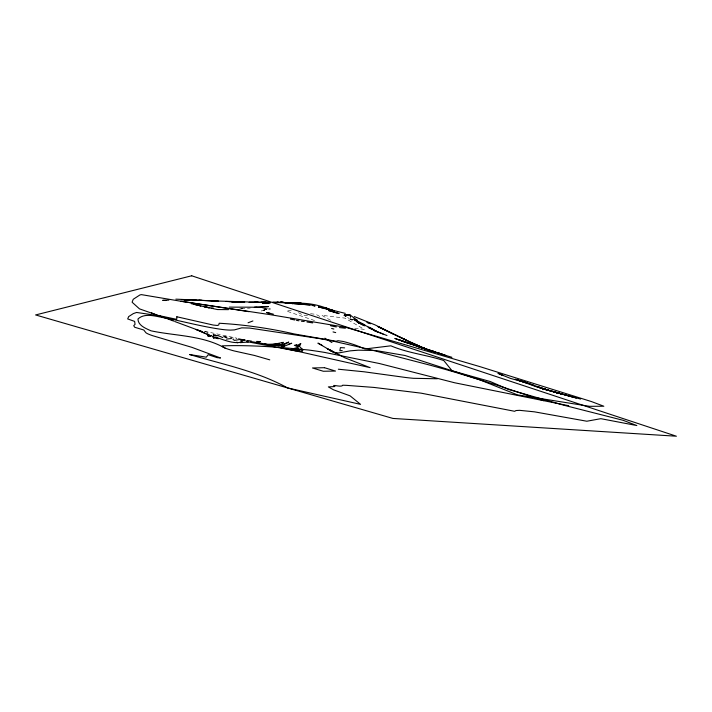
<?xml version="1.0" encoding="UTF-8"?>
<svg xmlns="http://www.w3.org/2000/svg" width="712" height="712" viewBox="0 0 712 712"><rect width="100%" height="100%" fill="white"/><g stroke="black" fill="none" stroke-linecap="round" stroke-linejoin="round"><path stroke-width="0.53" stroke-dasharray="3.56 2.67" d="M213.128 335.165L214.09 334.462L215.905 334.747M262.71 308.714L270.462 308.981L266.742 309.133L264.553 309.782L264.303 310.539M264.553 309.782L261.491 310.975L266.039 309.364M266.742 309.133L262.052 310.655L268.691 308.839L262.514 308.697M239.757 308.812L242.338 308.483L239.81 308.794M291.279 310.485L286.358 311.037L316.813 321.29M241.27 308.777L250.312 308.029M213.822 335.708L213.173 334.426L214.09 334.462L211.331 333.501L211.428 334.32M310.557 313.707L315.977 314.348L320.623 316.92M307.54 315.754L303.232 315.247L297.554 312.168M240.985 339.17L247.482 340.292M248.497 340.416L251.532 340.79M354.674 328.179L364.393 329.416L344.964 318.122L321.726 315.283L331.24 320.64M218.548 335.779L214.428 335.219L213.173 334.426M223.764 336.518L228.098 337.212M230.252 337.559L236.704 338.601M217.365 336.011L213.039 335.183L217.285 335.904M223.648 336.972L225.766 337.328M240.629 339.82L245.934 340.719M213.039 335.183L217.329 335.93M240.825 340.016L246.112 340.932M240.095 340.327L243.344 340.941M244.447 339.918L247.402 340.496M224.823 336.776L226.968 337.203M244.697 340.3L240.389 339.33M204.593 331.258L236.954 338.227M238.03 338.458L245.578 340.087M239.908 339.17L245.186 340.318M223.568 336.553L227.137 337.408M247.117 340.274L249.271 340.808M204.655 331.561L209.435 332.922M347.572 317.481L349.245 318.567"/><path stroke-width="1.07" d="M281.614 345.035L281.587 346.148L283.839 346.352L291.742 343.264L288.965 343.762M301.781 351.434L303.018 349.948L302.102 349.12L297.438 350.713L301.781 351.434L302.102 349.12L298.924 345.818L296.459 350.01L292.018 348.996L293.602 348.568M284.159 345.053L283.839 346.352L282.815 345.382L283.394 342.33L271.948 344.679M214 337.016L213.769 338.013L212.852 336.18M345.907 316.395L344.234 315.309L344.635 314.473L350.117 315.015L357.353 320.382L353.828 318.958M211.615 335.397L210.957 336.108L208.029 336.064L207.059 333.581L210.957 336.108L195.969 329.398L174.689 321.486M282.887 345.729L281.587 346.148L268.299 344.297L277.012 344.021L282.815 345.382L283.928 344.288M214.819 337.052L213.769 338.013L212.648 336.58M298.203 346.441L296.77 347.705L294.394 348.355M296.459 350.01L298.141 348.649L299.36 350.179L297.438 350.713M297.127 346.522L294.332 345.267L297.963 345.445L300.882 343.682L299.734 344.065M282.219 344.644L282.815 345.382L288.752 342.098L287.328 342.65M284.48 343.745L286.616 342.926M248.061 322.785L252.893 320.97M280.323 344.394L277.707 345.329L270.907 344.635M298.924 345.818L300.161 345.418L298.942 344.83M208.029 336.064L209.782 335.61M240.006 342.321L242.418 341.84L240.807 342.054M239.837 339.482L234.551 340.38L232.993 339.428M257.753 341.983L260.476 341.618L256.56 341.413M226.265 339.108L231.489 338.503M248.274 342.027L240.353 342.65M342.205 350.526L339.864 350.749L340.425 347.598L344.626 347.865M294.51 348.773L292.018 348.996L294.065 348.88M240.389 342.365C231.809 343.673 223.63 339.606 215.567 337.23L218.201 338.663L213.422 337.666M275.446 302.502L284.782 302.591L309.818 304.967M293.362 303.499C305.43 302.404 317.872 304.433 329.033 309.195L318.433 306.89L321.94 307.824M292.561 303.552L301.158 302.983L276.897 302.271L279.104 302.297M344.234 315.309L350.117 315.015L350.518 317.321M228.499 309.64L217.454 309.56L204.237 306.703L209.853 307.637M437.399 378.766L413.414 378.303A69.402 10.288 12.7 0 1 405.609 377.485L364.143 371.798L338.351 369.217M168.833 300.117L162.692 300.33L165.896 300.5M229.273 307.121L259.613 307.228L268.442 306.578L254.317 307.37L256.979 307.299M277.012 344.021L279.327 343.967M257.86 302.244L249.093 302.422L266.27 302.226L254.754 302.288L257.94 302.324M293.308 303.535L299.298 303.437L293.157 303.365M181.898 299.797L197.242 300.09M261.082 302.226L269.483 302.119M184.132 300.055L189.712 300.081M275.108 302.538L284.782 302.591L293.246 303.668L280.11 302.119L288.502 303.072M281.302 302.324L283.501 302.351L281.373 302.288M198.675 300.259L218.602 301.292L198.746 300.153M258.563 302.28L211.215 300.829M272.838 302.057L278.178 302.208M241.11 302.173L231.596 301.763L243.744 302.253L234.462 301.959M175.855 299.156L201.87 300.313M228.819 301.612L244.723 302.102L226.078 301.461M329.478 349.574L335.156 352.582L338.698 352.938L350.384 350.838L358.358 350.179L375.945 350.544L405.021 355.493L478.953 379.487L517.419 394.875L589.5 406.321L603.838 406.24L591.547 401.604L480.039 366.671L345.685 327.324L270.533 314.713L180.777 301.238L141.394 294.626L139.935 294.946L133.242 299.271L132.094 302.208L139.499 308.875L162.327 316.885M294.243 303.757L312.203 305.083L315.069 306L312.443 305.484M301.425 321.237L304.247 321.495M339.49 327.582L345.418 328.232M208.981 307.637L207.601 307.486L209.292 307.682M211.704 307.94L213.431 308.136M204.976 333.172L195.969 329.398L202.644 331.667M306.979 321.993L312.693 322.901M180.777 301.238L249.013 311.678M264.668 343.985L273.524 345.356L250.179 341.431M330.564 325.731L336.34 326.95M296.495 320.347L298.96 320.792M246.592 341.564L296.272 350.998L370.142 367.65L344.733 357.771L335.156 352.582M290.469 319.092L294.857 319.982M191.377 303.695L200.303 305.804M568.728 405.715L454.621 382.762L379.425 363.529L324.592 352.413A93.121 12.576 12.8 0 0 308.661 350.037C280.083 347.207 250.971 344.875 222.349 345.854L222.402 346.619L225.215 348.106A14.863 1.922 13.8 0 0 228.863 349.414L232.085 350.384A12.06 1.549 13.8 0 0 234.533 351.025L254.38 355.43L269.768 359.854M352.556 319.67L350.055 319.154L352.057 319.866M208.5 307.691L200.028 305.751M277.938 347.055L296.272 350.998M549.201 390.354L545.49 389.535L558.003 393.006L536.296 386.776L517.953 380.083L525.785 382.584L519.635 380.448M194.145 304.335L200.873 305.92M331.623 328.472L333.857 329.024M269.955 313.325L266.528 312.479L273.381 314.17M580.636 399.049L553.162 391.644L566.547 395.311M333.047 331.925L335.69 332.602M574.299 397.421L572.475 396.949L575.563 397.741M572.475 396.949L576.524 397.99M572.795 397.082L567.713 395.738M345.293 313.369L331.632 310.014L334.186 310.85L325.357 307.762L329.033 309.195L318.433 306.89L323.987 307.86L328.935 309.693L323.684 308.296M569.564 396.121L575.163 397.634M570.935 396.513L554.523 392.018L562.809 394.377M551.542 391.191L541.966 388.432L560.397 393.692M362.194 324.156L364.891 324.948L356.276 320.391M441.618 354.291L444.778 355.226M549.94 390.523L560.531 393.665M437.453 352.752L444.252 354.861M433.252 351.434L427.245 349.485L441.031 353.864M542.17 388.343L548.578 390.363M440.007 353.606L445.694 355.422M442.321 354.371L451.933 357.308M440.301 353.65L430.965 350.678L433.608 351.55M542.339 388.325L544.048 388.868M544.911 389.144L548.356 390.238L537.961 386.91M515.194 379.202L525.785 382.584L510.522 378.419L499.984 374.2M436.492 352.467L442.018 354.247M435.397 352.093L416.12 345.729L434.649 351.87M419.083 346.949L394.84 338.423L421.077 347.34M420.481 347.171L425.349 348.755M539.732 387.586L541.2 388.067M541.939 388.307L545.65 389.526L542.419 388.423M407.326 342.819L398.88 339.864L433.768 351.586M412.355 344.483L402.992 341.351L411.75 344.279M429.354 350.651L409.898 342.223L431.107 351.105L420.089 347.296M543.719 400.687L495.143 384.551L455.983 372.501A224.823 28.756 12.9 0 0 429.95 365.149L366.778 348.747L333.269 341.173A92.676 13.519 12.9 0 0 319.635 338.609L249.547 328.063L241.742 327.849L234.399 329.905L230.323 330.11A38.128 5.643 14.2 0 1 222.295 329.478C203.685 326.942 185.52 322.047 167.142 318.246C157.913 317.267 145.488 311.892 137.977 318.976C137.977 325.571 145.951 328.508 151.051 330.831C175.864 336.064 202.422 335.219 225.295 348.239M540.016 387.613L541.618 388.156M536.029 386.251L539.429 387.462L530.191 384.062M524.335 381.855L529.906 383.857M530.707 384.142L533.929 385.299M421.468 347.331L435.21 352.476M537.818 386.874L539.616 387.542M538.085 386.981L543.229 388.885L538.557 387.079M217.65 335.432L222.749 337.55M163.324 317.249L173.657 321.103M423.845 348.346L431.107 351.105M524.584 382.139L528.34 383.572L522.439 381.267M386.963 335.521L374.343 330.591L383.127 334.053M368.389 322.892L366.956 322.34L370.454 323.773M497.919 373.399L503.331 375.553L499.192 373.845M429.105 350.535L403.099 338.69M172.989 320.044L156.96 315.274L151.416 312.826M420.667 347.002L417.526 345.667L426.942 349.654L411.999 342.944M368.184 327.44L373.64 329.861M354.327 316.582L374.877 324.805L409.685 341.858M369.67 328.045L377.769 332.006L370.863 328.01L356.961 321.833M368.335 327.449L373.613 329.87M378.134 326.71L405.404 339.784M296.076 344.581L297.963 345.445M378.054 326.675L393.149 334.035M361.936 324.672L364.491 325.856M395.204 334.987L396.575 335.628M357.059 321.753L365.034 325.509L357.86 322.385L359.756 323.515L355.395 319.839M398.524 336.473L407.3 340.754M322.153 345.373L317.917 343.122L332.424 351.595L329.852 350.144M330.163 350.455L335.432 353.125M357.931 322.269L361.705 324.245L355.057 320.178M328.988 349.663L327.28 348.702L334.097 352.636M324.868 338.182L331.925 342.543M215.976 337.168L218.201 338.663M356.454 320.872L359.756 323.515M353.882 319.368L355.404 320.756M236.856 342.072L237.585 342.81M282.735 345.133L283.839 346.352M344.635 314.473L345.756 316.155M281.908 342.748L282.815 345.382M176.834 316.769L176.736 319.341L160.832 316.003L136.562 312.461L133.34 313.592L128.658 316.591L127.697 318.932L134.639 321.406L135.049 324.325L133.731 325.678L134.684 327.244L143.797 330.012L145.631 332.388A15.735 1.931 14.3 0 0 152.822 335.744L191.893 347.349L220.506 357.976L217.08 357.629L208.198 354.692L206.284 357.184L189.623 354.54C222.705 364.286 257.05 371.13 287.568 387.924L360.557 404.363L350.108 395.863L333.492 389.802L328.365 386.901L334.898 386.545C330.145 383.768 340.22 387.328 342.321 385.682L342.659 385.21L346.495 385.352L373.916 387.426L421.086 393.158L514.651 411.296L516.022 410.539L519.618 410.334L534.481 411.839L586.839 421.228L600.83 418.674L636.839 425.553L623.196 420.329L563.797 405.208L508.608 389.473L490.257 381.534L452.075 370.783L443.772 360.539C426.399 354.807 407.762 353.072 390.897 345.81L365.06 348.969L360.833 347.305A27.884 4.379 13 0 0 343.166 341.466L338.013 340.701L336.126 341.253L294.252 333.946C269.474 328.276 244.492 324.69 219.198 323.248L218.771 324.957L217.409 325.473L213.262 325.055L176.834 316.769M191.697 275.784L35.6 314.944L392.935 418.442L676.4 436.216L191.697 275.784M268.032 302.956L262.399 303.259L270.311 302.84L268.032 302.956M324.512 367.703L312.488 367.971L323.31 371.255L335.512 371.068L324.512 367.703M333.946 311.99L328.668 310.583L339.099 313.618L333.946 311.99M423.631 348.275L416.751 345.907L423.631 348.275"/></g></svg>
